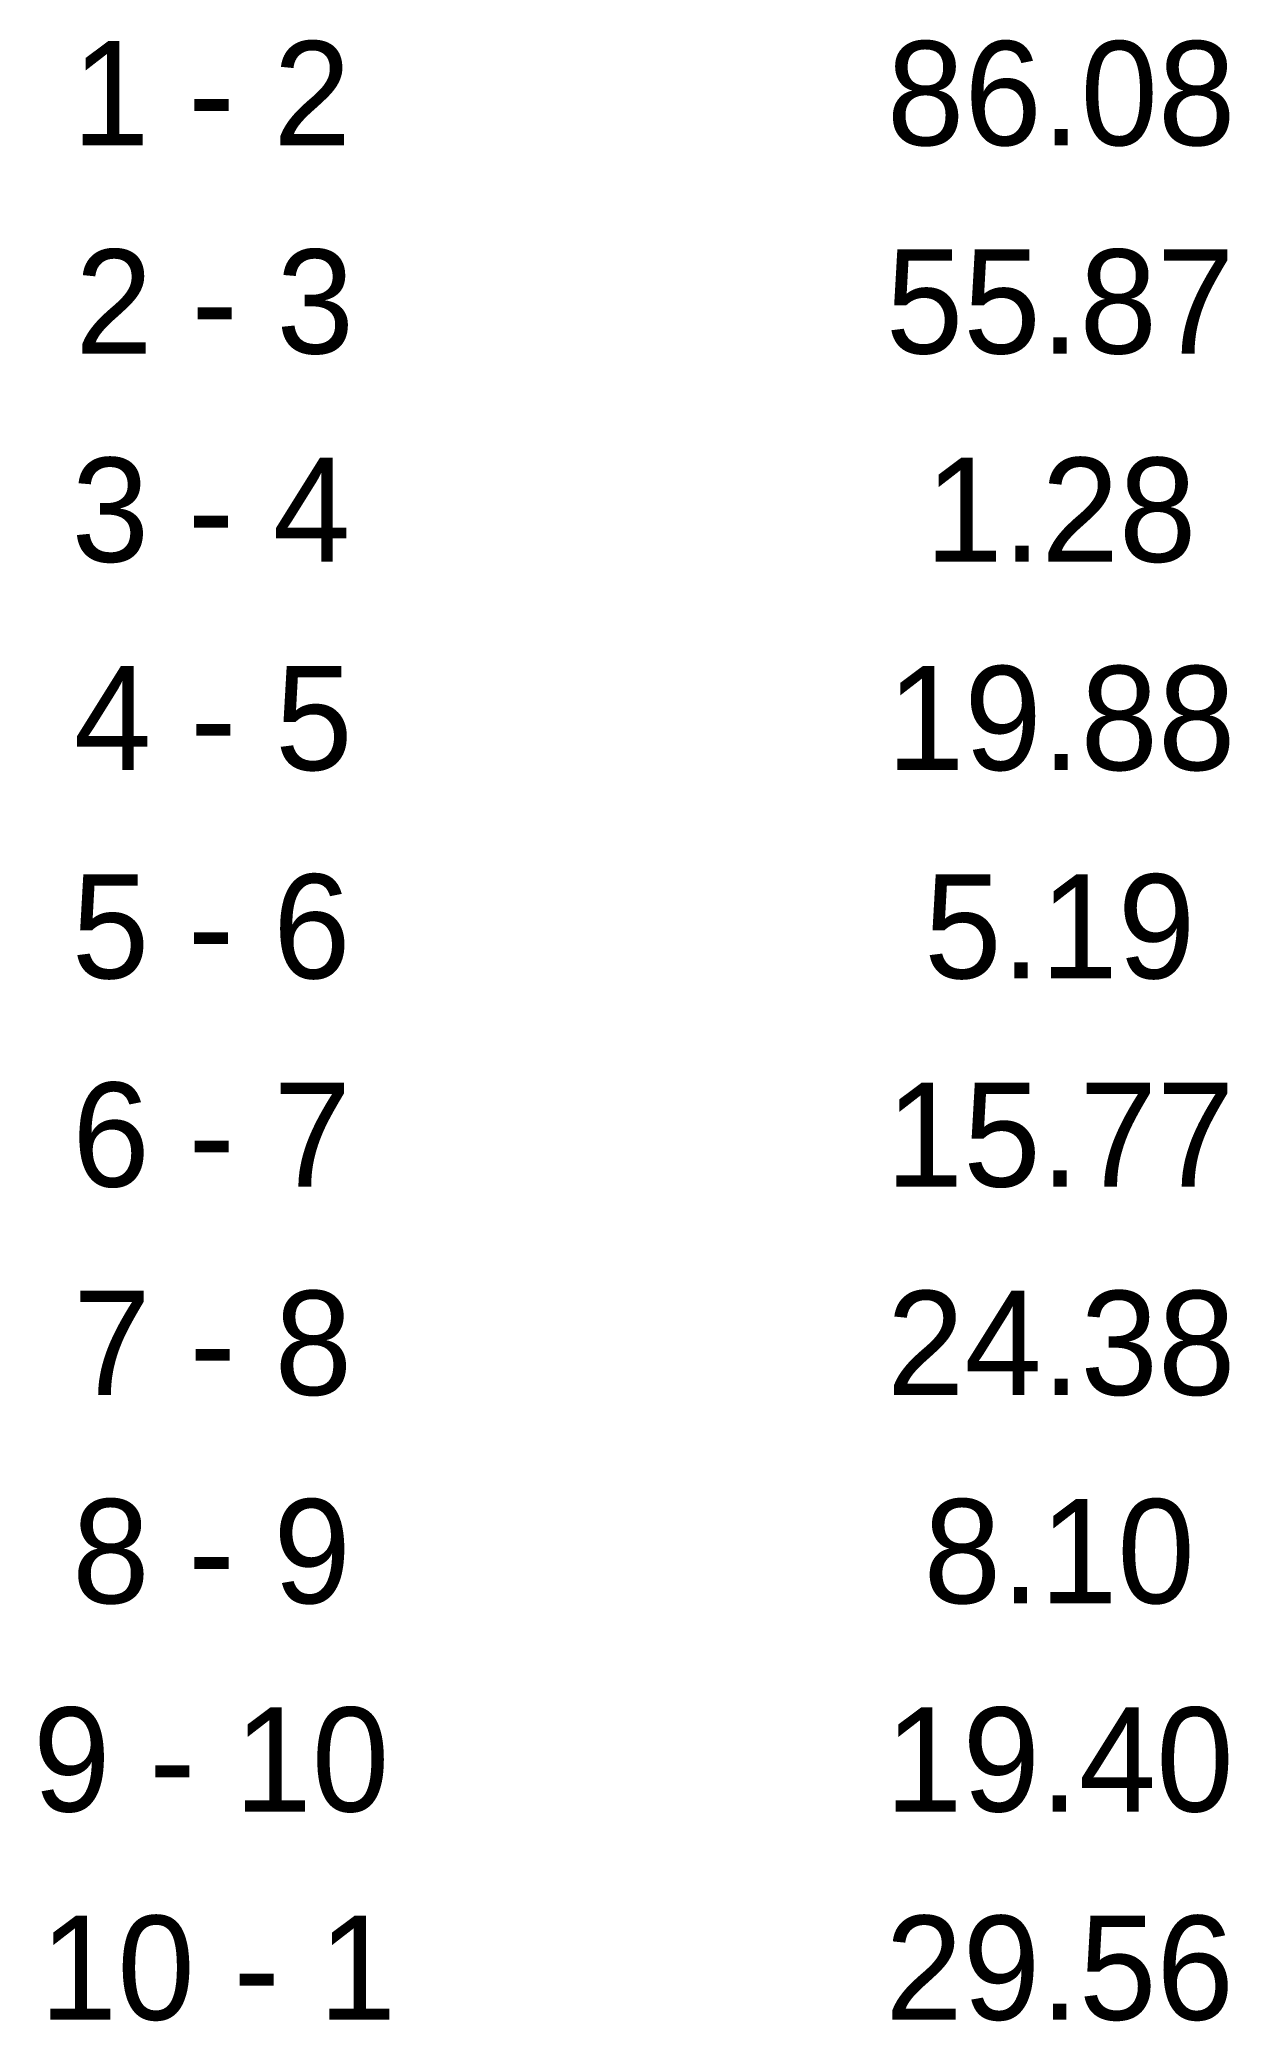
# Model space of a CAD drawing. Extents: x 530943 to 534452, y 1848329 to 1848916.
# Drawn here: x 530943.4 to 531011.9, y 1848328.6 to 1848442.8 of the extents above.
import ezdxf

# ---------------------------------------------------------------- set-up
doc = ezdxf.new("R2010")
doc.units = 0
doc.layers.add('Level 52', color=7, linetype='Continuous')

msp = doc.modelspace()

# ---------------------------------------------------------------- texts
at = {"layer": 'Level 52'}
for s, p in [('1 - 2', (530945.22, 1848436.69)), ('86.08', (530992.14, 1848436.69)), ('2 - 3', (530945.4, 1848424.69)), ('55.87', (530992.08, 1848424.69)), ('3 - 4', (530945.19, 1848412.69)), ('1.28', (530994.35, 1848412.69)), ('19.88', (530992.14, 1848400.69)), ('4 - 5', (530945.32, 1848400.69)), ('5 - 6', (530945.2, 1848388.69)), ('5.19', (530994.29, 1848388.69)), ('6 - 7', (530945.23, 1848376.69)), ('15.77', (530992.08, 1848376.69)), ('7 - 8', (530945.29, 1848364.69)), ('24.38', (530992.14, 1848364.69)), ('8 - 9', (530945.22, 1848352.69)), ('8.10', (530994.26, 1848352.69)), ('9 - 10', (530942.97, 1848340.69)), ('19.40', (530992.04, 1848340.69)), ('10 - 1', (530943.36, 1848328.69)), ('29.56', (530992.05, 1848328.69))]:
    msp.add_text(s, height=6, dxfattribs=at).set_placement(p)

doc.saveas('drawing.dxf')
